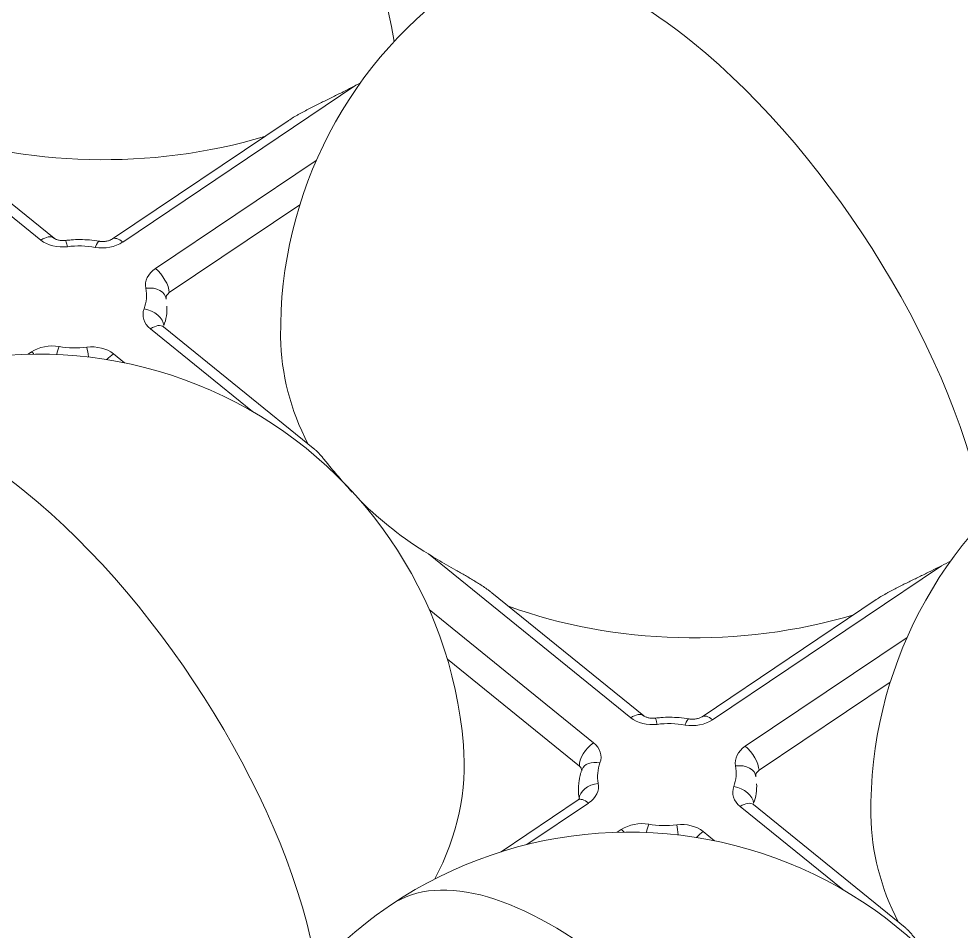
# Model space of a CAD drawing. Header units: millimetres. Extents: x 409 to 2276, y 1039 to 1674.
# Drawn here: x 1993.99 to 2041.54, y 1416.81 to 1462.83 of the extents above; entities that cross this region are included whole.
import ezdxf

# ---------------------------------------------------------------- set-up
doc = ezdxf.new("R2010")
doc.units = ezdxf.units.MM
doc.layers.add('粗实线层', color=7, linetype='Continuous', lineweight=35)

msp = doc.modelspace()

# ---------------------------------------------------------------- linework, layer by layer
at = {"layer": '粗实线层', "lineweight": 20}
for p, q in [((1995.108, 1451.672), (1984.877, 1459.956)), ((2011.003, 1459.486), (1999.236, 1451.577)), ((1995.77, 1451.772), (1988.082, 1457.996)), ((2007.589, 1457.696), (1998.711, 1451.729)), ((2000.89, 1450.237), (2009.003, 1455.689)), ((2001.585, 1449.023), (2008.168, 1453.448)), ((2005.789, 1443.024), (2000.636, 1447.196)), ((2008.935, 1441.112), (2001.298, 1447.296)), ((1994.466, 1445.919), (1994.636, 1446.033)), ((1998.763, 1445.938), (1999.319, 1445.488)), ((2024.867, 1427.577), (2014.661, 1435.84)), ((2040.542, 1435.242), (2028.994, 1427.481)), ((2025.529, 1427.676), (2017.866, 1433.88)), ((2037.259, 1433.541), (2028.469, 1427.633)), ((2014.704, 1433.031), (2022.994, 1426.318)), ((2030.649, 1426.142), (2038.81, 1431.626)), ((2015.616, 1430.531), (2022.278, 1425.137)), ((2031.344, 1424.928), (2037.967, 1429.379)), ((2022.215, 1423.43), (2018.327, 1420.817)), ((2022.74, 1423.278), (2019.618, 1421.18)), ((2038.719, 1416.996), (2031.056, 1423.2)), ((2035.573, 1418.908), (2030.394, 1423.101)), ((2024.192, 1421.802), (2024.394, 1421.938)), ((2028.522, 1421.843), (2029.103, 1421.372))]:
    msp.add_line(p, q, dxfattribs=at)
for centre, start, end in [((2028.702, 1447.076), 123.9045, 180.8077), ((1995.001, 1424.426), 4.7353, 123.9045), ((2058.486, 1422.96), 123.9045, 180.8077), ((2024.785, 1400.31), 4.7353, 123.9045), ((2024.785, 1400.31), 123.9045, 163.2466)]:
    msp.add_arc(centre, 21.5, start, end, dxfattribs=at)
for centre, major_axis, ratio, start_param, end_param in [((1998.918, 1471.192), (-11.993, 17.844), 0.431052, 3.893453, 5.332205), ((2028.702, 1447.076), (-11.993, 17.844), 0.431052, 5.332205, 6.283165), ((2028.702, 1447.076), (11.993, -17.844), 0.431052, 0.751861, 2.190613), ((1998.869, 1472.208), (-21.423, -1.037), 0.734481, 2.137003, 2.150021), ((1998.901, 1471.531), (-21.469, -1.039), 0.734481, 1.051639, 1.891613), ((1995.141, 1450.994), (-0.629, -0.777), 0.524149, 3.158569, 4.181673), ((1996.231, 1452.427), (1.498, 0.073), 0.734481, 3.829834, 4.818266), ((1996.475, 1450.663), (0.126, -0.992), 0.071717, 2.313893, 3.141283), ((1999.268, 1450.899), (0.558, -0.83), 0.431052, 2.190613, 3.130735), ((1996.936, 1448.805), (-3.496, -0.169), 0.734481, 4.412198, 4.818266), ((1997.883, 1450.63), (-0.174, -0.985), 0.200672, 3.14205, 3.989249), ((1998.243, 1452.381), (1.498, 0.073), 0.734481, 4.412198, 5.40063), ((2001.883, 1449.433), (1.498, 0.073), 0.734481, 2.259038, 3.24747), ((2000.923, 1449.559), (-0.558, 0.83), 0.431052, 3.761409, 5.332205), ((2000.432, 1448.567), (-0.982, -0.191), 0.674829, 3.044258, 4.615054), ((1996.936, 1448.805), (-3.496, -0.169), 0.734481, 2.841402, 3.24747), ((2001.916, 1448.755), (0.499, 0.024), 0.734481, 2.259038, 3.24747), ((1996.968, 1448.127), (-4.495, -0.218), 0.734481, 2.841402, 3.142127), ((2001.759, 1447.951), (1.498, 0.073), 0.734481, 2.841402, 3.829834), ((2000.345, 1447.53), (-0.939, 0.343), 0.648281, 3.4083, 4.979096), ((2000.668, 1446.519), (-0.629, -0.777), 0.524149, 3.141608, 4.181673), ((2028.685, 1447.415), (-21.469, -1.039), 0.734481, 6.258006, 6.608023), ((1995.628, 1445.23), (1.498, 0.073), 0.734481, 1.270606, 2.259038), ((1994.668, 1445.356), (-0.558, 0.83), 0.431052, 5.149134, 5.332205), ((1996.053, 1445.624), (0.174, 0.985), 0.200672, 0.847656, 1.315532), ((1996.936, 1448.805), (-3.496, -0.169), 0.734481, 1.270606, 1.676674), ((1997.64, 1445.183), (1.498, 0.073), 0.734481, 0.688241, 1.676674), ((1997.461, 1445.592), (-0.126, 0.992), 0.071717, 4.893238, 5.455486), ((1998.796, 1445.26), (0.629, 0.777), 0.524149, 1.04008, 1.493206), ((1995.001, 1424.426), (11.993, -17.844), 0.431052, 2.190613, 3.141573), ((1995.001, 1424.426), (-11.993, 17.844), 0.431052, 3.893453, 5.332205), ((2028.653, 1448.092), (-21.423, -1.037), 0.734481, 0.589516, 0.824093), ((2028.653, 1448.092), (-21.423, -1.037), 0.734481, 2.123186, 2.150021), ((2028.685, 1447.415), (-21.469, -1.039), 0.734481, 1.051649, 1.886705), ((2024.899, 1426.899), (-0.629, -0.777), 0.524149, 3.158569, 4.181673), ((2025.99, 1428.332), (1.498, 0.073), 0.734481, 3.829834, 4.818266), ((2026.234, 1426.567), (0.126, -0.992), 0.071717, 2.313893, 3.141283), ((2027.642, 1426.535), (-0.174, -0.985), 0.200672, 3.14205, 3.989249), ((2028.002, 1428.285), (1.498, 0.073), 0.734481, 4.412198, 5.40063), ((2029.027, 1426.803), (0.558, -0.83), 0.431052, 2.190613, 3.130735), ((2026.694, 1424.71), (-3.496, -0.169), 0.734481, 4.412198, 4.818266), ((1994.985, 1424.765), (-21.469, -1.039), 0.734481, 2.732596, 3.166769), ((2023.027, 1425.64), (0.629, 0.777), 0.524149, 1.04008, 2.610876), ((2021.871, 1425.563), (1.498, 0.073), 0.734481, 5.982995, 6.971427), ((2031.642, 1425.338), (1.498, 0.073), 0.734481, 2.259038, 3.24747), ((2030.682, 1425.464), (-0.558, 0.83), 0.431052, 3.761409, 5.332205), ((2021.904, 1424.885), (0.499, 0.024), 0.734481, 0.000109, 0.688241), ((2023.351, 1424.629), (0.939, -0.343), 0.648281, 1.837504, 3.141339), ((2026.694, 1424.71), (-3.496, -0.169), 0.734481, 5.982995, 6.389063), ((2026.694, 1424.71), (-3.496, -0.169), 0.734481, 2.841402, 3.24747), ((2030.19, 1424.471), (-0.982, -0.191), 0.674829, 3.044258, 4.615054), ((2031.675, 1424.66), (0.499, 0.024), 0.734481, 2.259038, 3.24747), ((2023.264, 1423.592), (0.982, 0.191), 0.674829, 1.473461, 3.017039), ((2021.747, 1424.082), (1.498, 0.073), 0.734481, 5.40063, 6.389063), ((2031.518, 1423.856), (1.498, 0.073), 0.734481, 2.841402, 3.829834), ((2030.104, 1423.434), (-0.939, 0.343), 0.648281, 3.4083, 4.979096), ((2026.727, 1424.032), (-4.495, -0.218), 0.734481, 2.841402, 3.142127), ((2026.727, 1424.032), (-4.495, -0.218), 0.734481, 0.000534, 0.105877), ((2022.773, 1422.6), (0.558, -0.83), 0.431052, 2.190613, 3.141582), ((2030.427, 1422.423), (-0.629, -0.777), 0.524149, 3.141608, 4.181673), ((2058.47, 1423.299), (-21.469, -1.039), 0.734481, 6.257998, 6.608019), ((2025.387, 1421.134), (1.498, 0.073), 0.734481, 1.270606, 2.259038), ((2025.812, 1421.529), (0.174, 0.985), 0.200672, 0.847656, 1.335806), ((2026.694, 1424.71), (-3.496, -0.169), 0.734481, 1.270606, 1.676674), ((2027.399, 1421.088), (1.498, 0.073), 0.734481, 0.688241, 1.676674), ((2027.22, 1421.496), (-0.126, 0.992), 0.071717, 4.875027, 5.455486), ((2024.427, 1421.26), (-0.558, 0.83), 0.431052, 5.118062, 5.332205), ((2028.555, 1421.165), (0.629, 0.777), 0.524149, 1.04008, 1.512252), ((2024.785, 1400.31), (11.993, -17.844), 0.431052, 2.190613, 3.141573)]:
    msp.add_ellipse(centre, major_axis=major_axis, ratio=ratio, start_param=start_param, end_param=end_param, dxfattribs=at)
for points, knots in [([(2007.589, 1457.696), (2007.592, 1457.698), (2007.596, 1457.701), (2007.684, 1457.759), (2007.771, 1457.814), (2007.902, 1457.893), (2007.946, 1457.919), (2008.035, 1457.97), (2008.08, 1457.995), (2008.214, 1458.07), (2008.303, 1458.119), (2008.481, 1458.214), (2008.57, 1458.26), (2008.748, 1458.352), (2008.837, 1458.397), (2009.103, 1458.531), (2009.279, 1458.618), (2009.63, 1458.792), (2009.805, 1458.878), (2010.151, 1459.05), (2010.323, 1459.136), (2010.665, 1459.309), (2010.835, 1459.397), (2011.003, 1459.486)], [0, 0, 0, 0, 0.002838, 0.002838, 0.079543, 0.079543, 0.117895, 0.117895, 0.156248, 0.156248, 0.232952, 0.232952, 0.309657, 0.309657, 0.386362, 0.386362, 0.539771, 0.539771, 0.693181, 0.693181, 0.84659, 0.84659, 1, 1, 1, 1]), ([(1996.349, 1451.655), (1996.302, 1451.649), (1996.194, 1451.642), (1996.024, 1451.66), (1995.872, 1451.707), (1995.799, 1451.75), (1995.775, 1451.768), (1995.77, 1451.772)], [0, 0, 0, 0, 0.182782, 0.428476, 0.676042, 0.925364, 1, 1, 1, 1]), ([(1998.058, 1451.615), (1997.89, 1451.644), (1997.42, 1451.706), (1996.842, 1451.707), (1996.443, 1451.667), (1996.349, 1451.655)], [0, 0, 0, 0, 0.298575, 0.83638, 1, 1, 1, 1]), ([(1998.711, 1451.729), (1998.687, 1451.712), (1998.624, 1451.678), (1998.482, 1451.625), (1998.299, 1451.597), (1998.152, 1451.6), (1998.076, 1451.612), (1998.058, 1451.615)], [0, 0, 0, 0, 0.187791, 0.428128, 0.672802, 0.922398, 1, 1, 1, 1]), ([(2001.298, 1447.296), (2001.287, 1447.307), (2001.275, 1447.317), (2001.273, 1447.319), (2001.273, 1447.319)], [0, 0, 0, 0, 0.700592, 1, 1, 1, 1]), ([(2008.933, 1441.113), (2008.936, 1441.111), (2008.938, 1441.109), (2008.958, 1441.092), (2008.977, 1441.076), (2009.032, 1441.024), (2009.07, 1440.984), (2009.149, 1440.9), (2009.189, 1440.854), (2009.251, 1440.783), (2009.272, 1440.759), (2009.314, 1440.71), (2009.335, 1440.685), (2009.399, 1440.609), (2009.443, 1440.557), (2009.53, 1440.451), (2009.575, 1440.397), (2009.71, 1440.233), (2009.803, 1440.121), (2009.993, 1439.892), (2010.09, 1439.777), (2010.289, 1439.543), (2010.391, 1439.425), (2010.6, 1439.19), (2010.707, 1439.071), (2010.816, 1438.953)], [0, 0, 0, 0, 0.004957, 0.004957, 0.04181, 0.04181, 0.115517, 0.115517, 0.189224, 0.189224, 0.226077, 0.226077, 0.262931, 0.262931, 0.336638, 0.336638, 0.410345, 0.410345, 0.557759, 0.557759, 0.705172, 0.705172, 0.852586, 0.852586, 1, 1, 1, 1]), ([(2014.661, 1435.84), (2014.81, 1435.749), (2014.961, 1435.659), (2015.266, 1435.479), (2015.42, 1435.389), (2015.731, 1435.21), (2015.888, 1435.12), (2016.126, 1434.983), (2016.206, 1434.937), (2016.366, 1434.845), (2016.446, 1434.798), (2016.607, 1434.705), (2016.688, 1434.657), (2016.849, 1434.561), (2016.93, 1434.513), (2017.091, 1434.414), (2017.172, 1434.363), (2017.334, 1434.26), (2017.415, 1434.207), (2017.536, 1434.125), (2017.576, 1434.097), (2017.656, 1434.04), (2017.696, 1434.011), (2017.776, 1433.952), (2017.815, 1433.922), (2017.858, 1433.887), (2017.862, 1433.884), (2017.866, 1433.88)], [0, 0, 0, 0, 0.147544, 0.147544, 0.295089, 0.295089, 0.442633, 0.442633, 0.516405, 0.516405, 0.590177, 0.590177, 0.663949, 0.663949, 0.737721, 0.737721, 0.811494, 0.811494, 0.885266, 0.885266, 0.922152, 0.922152, 0.959038, 0.959038, 0.995924, 0.995924, 1, 1, 1, 1]), ([(2037.259, 1433.541), (2037.337, 1433.593), (2037.416, 1433.643), (2037.581, 1433.743), (2037.666, 1433.792), (2037.795, 1433.864), (2037.839, 1433.888), (2037.925, 1433.935), (2037.968, 1433.959), (2038.097, 1434.027), (2038.183, 1434.072), (2038.355, 1434.161), (2038.441, 1434.204), (2038.698, 1434.333), (2038.869, 1434.417), (2039.209, 1434.583), (2039.378, 1434.665), (2039.714, 1434.829), (2039.881, 1434.911), (2040.213, 1435.076), (2040.378, 1435.158), (2040.542, 1435.242)], [0, 0, 0, 0, 0.073592, 0.073592, 0.150792, 0.150792, 0.189393, 0.189393, 0.227993, 0.227993, 0.305194, 0.305194, 0.382394, 0.382394, 0.536796, 0.536796, 0.691197, 0.691197, 0.845599, 0.845599, 1, 1, 1, 1]), ([(2026.108, 1427.559), (2026.061, 1427.553), (2025.953, 1427.547), (2025.783, 1427.564), (2025.631, 1427.611), (2025.557, 1427.654), (2025.533, 1427.672), (2025.529, 1427.676)], [0, 0, 0, 0, 0.182782, 0.428476, 0.676042, 0.925364, 1, 1, 1, 1]), ([(2027.816, 1427.519), (2027.649, 1427.549), (2027.179, 1427.61), (2026.6, 1427.612), (2026.201, 1427.571), (2026.108, 1427.559)], [0, 0, 0, 0, 0.298575, 0.83638, 1, 1, 1, 1]), ([(2028.469, 1427.633), (2028.446, 1427.617), (2028.383, 1427.582), (2028.241, 1427.53), (2028.058, 1427.501), (2027.911, 1427.505), (2027.834, 1427.516), (2027.816, 1427.519)], [0, 0, 0, 0, 0.187791, 0.428128, 0.672802, 0.922398, 1, 1, 1, 1]), ([(2022.291, 1423.499), (2022.291, 1423.499), (2022.29, 1423.498), (2022.276, 1423.475), (2022.232, 1423.442), (2022.215, 1423.43)], [0, 0, 0, 0, 0.11482, 0.705022, 1, 1, 1, 1]), ([(2031.056, 1423.2), (2031.046, 1423.211), (2031.034, 1423.222), (2031.032, 1423.223), (2031.032, 1423.223)], [0, 0, 0, 0, 0.700592, 1, 1, 1, 1]), ([(2038.717, 1416.997), (2038.72, 1416.995), (2038.722, 1416.993), (2038.742, 1416.976), (2038.761, 1416.96), (2038.816, 1416.908), (2038.854, 1416.868), (2038.933, 1416.784), (2038.973, 1416.738), (2039.035, 1416.667), (2039.056, 1416.643), (2039.098, 1416.594), (2039.119, 1416.569), (2039.183, 1416.493), (2039.227, 1416.441), (2039.314, 1416.335), (2039.359, 1416.281), (2039.494, 1416.117), (2039.587, 1416.005), (2039.777, 1415.776), (2039.874, 1415.661), (2040.073, 1415.427), (2040.175, 1415.309), (2040.384, 1415.074), (2040.491, 1414.955), (2040.6, 1414.837)], [0, 0, 0, 0, 0.004957, 0.004957, 0.04181, 0.04181, 0.115517, 0.115517, 0.189224, 0.189224, 0.226077, 0.226077, 0.262931, 0.262931, 0.336638, 0.336638, 0.410345, 0.410345, 0.557759, 0.557759, 0.705172, 0.705172, 0.852586, 0.852586, 1, 1, 1, 1])]:
    msp.add_open_spline(points, degree=3, knots=knots, dxfattribs=at)
msp.add_open_spline([(2022.412, 1424.973), (2022.204, 1424.41), (2022.238, 1423.814)], degree=2, dxfattribs=at)

doc.saveas('drawing.dxf')
